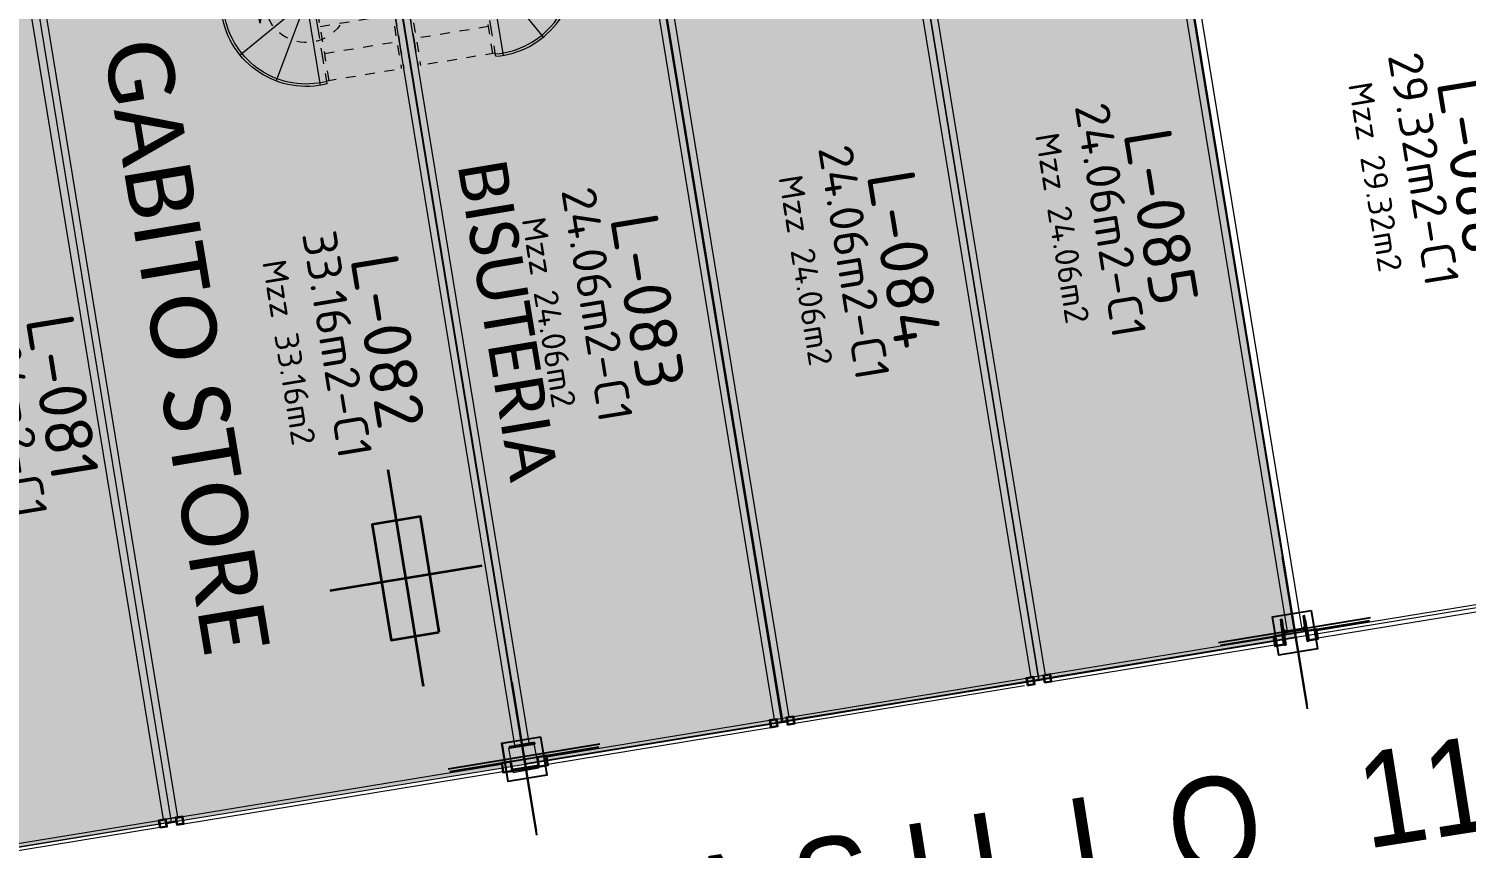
# Model space of a CAD drawing. Header units: metres. Extents: x 2 to 659295185, y -28 to 1124222152.
# Drawn here: x 655526.49 to 655541.21, y 1126587.33 to 1126595.72 of the extents above; entities that cross this region are included whole.
import ezdxf
from ezdxf.enums import TextEntityAlignment as Align

# ---------------------------------------------------------------- set-up
doc = ezdxf.new("R2010")
doc.units = ezdxf.units.M
doc.header["$MEASUREMENT"] = 0
for name, pattern in [('ACAD_ISO03W100', [30, 12, -18]), ('CCSM_C1_CUERPO BJ$0$CONTINUA', [0]), ('CCSM_C1_CUERPO HP$0$CONTINUA', [0]), ('CONTINUA', [0]), ('DASHDOT', [1, 0.5, -0.25, 0, -0.25])]:
    doc.linetypes.add(name, pattern=pattern)
doc.layers.get('0').update_dxf_attribs({"linetype": 'CONTINUOUS'})
for name, color, linetype in [('CCSM_C1_CUERPO BJ$0$A-AREAS COMERCIALES', 151, 'CONTINUOUS'), ('CCSM_C1_CUERPO BJ$0$A-FRENTE DE LOCAL', 4, 'CONTINUOUS'), ('CCSM_C1_CUERPO BJ$0$A-LOCAL ID', 7, 'CONTINUOUS'), ('CCSM_C1_CUERPO BJ$0$A-PARED', 2, 'CCSM_C1_CUERPO BJ$0$CONTINUA'), ('CCSM_C1_CUERPO BJ$0$ID_AREA EXACTA', 7, 'CONTINUOUS'), ('CCSM_C1_CUERPO BJ$0$ID_Nº LOCAL', 7, 'CONTINUOUS'), ('CCSM_C1_CUERPO BJ$0$ID_RUBRO', 7, 'CONTINUOUS'), ('CCSM_C1_CUERPO HP$0$A-MARCOS LOCALES', 4, 'CONTINUOUS'), ('CCSM_C1_CUERPO HP$0$A-PARED', 2, 'CCSM_C1_CUERPO HP$0$CONTINUA'), ('E_COTAS EJES J', 8, 'CONTINUOUS')]:
    doc.layers.add(name, color=color, linetype=linetype)
for name, color, linetype, lineweight in [('CCSM_XREF ESTRUCTURA15$0$E-CJ-COLUMNA', 2, 'CONTINUOUS', 35), ('LOCALES ASIGNADOS', 41, 'DASHDOT', 0), ('LOCALES PROPIOS', 101, 'CONTINUA', 0), ('NOMBRES LOCATARIOS', 7, 'CONTINUA', 0), ('XREF ESCALERAS', 252, 'CONTINUOUS', 0)]:
    doc.layers.add(name, color=color, linetype=linetype, lineweight=lineweight)
doc.styles.add('CCSM_C1_CUERPO BJ$0$ROMANS', font='romans__.ttf')
doc.styles.add('CCSM_C1_CUERPO BJ$0$sigo', font='arial.ttf', dxfattribs={"width": 0.9})
doc.styles.get("Standard").update_dxf_attribs({"font": 'tahoma.ttf'})

# ---------------------------------------------------------------- blocks, each defined once
blk = doc.blocks.new('CCSM_C1_CUERPO BJ$0$IDENT LOCAL')
at = {"style": 'CCSM_C1_CUERPO BJ$0$ROMANS'}
for tag, height, p in [('AREA-EXACTA', 0.5, (0.587, 0.096)), ('NºLOCAL', 0.7, (1.17, 0.119)), ('RUBRO', 0.35, (0, 0)), ('USO', 0.35, (-0.587, -0.096))]:
    blk.add_attdef(tag, text='', height=height, rotation=279.3085, dxfattribs=at).set_placement(p, align=Align.BOTTOM_CENTER)
blk = doc.blocks.new('CCSM_XREF ESTRUCTURA15$0$COLUM REC 120x50 mid')
at = {"color": 5}
for p, q in [((0, 1.124), (0, -1.124)), ((-0.789, 0), (0.789, 0))]:
    blk.add_line(p, q, dxfattribs=at)
at = {"color": 2}
blk.add_lwpolyline([(-0.25, 0.6), (-0.25, -0.6), (0.25, -0.6), (0.25, 0.6)], close=True, dxfattribs=at)
blk = doc.blocks.new('TUBO3X3')
at = {"layer": 'CCSM_C1_CUERPO HP$0$A-MARCOS LOCALES'}
for points in [[(-0.05, 0.012), (0.025, 0.012), (0.025, 0.087), (-0.05, 0.087)], [(-0.045, 0.017), (0.02, 0.017), (0.02, 0.082), (-0.045, 0.082)]]:
    blk.add_lwpolyline(points, close=True, dxfattribs=at)
blk = doc.blocks.new('SEPARADOR MINILOCAL')
at = {"layer": 'CCSM_C1_CUERPO HP$0$A-MARCOS LOCALES'}
for p, q in [((0.538, -0.043), (0.638, -0.043)), ((0.538, -0.048), (0.638, -0.048))]:
    blk.add_line(p, q, dxfattribs=at)
for p in [(0.513, -0.095), (0.688, -0.095)]:
    blk.add_blockref('TUBO3X3', p, dxfattribs=at)
blk = doc.blocks.new('4X4')
at = {"layer": 'CCSM_C1_CUERPO HP$0$A-MARCOS LOCALES'}
for points in [[(72.9, -0.215), (73, -0.215), (73, -0.115), (72.9, -0.115)], [(72.905, -0.21), (72.995, -0.21), (72.995, -0.12), (72.905, -0.12)]]:
    blk.add_lwpolyline(points, close=True, dxfattribs=at)
blk = doc.blocks.new('COLUMNAS MZZ LOCATEL')
at = {"color": 8}
for p, q in [((0, -0.774), (0, 0.774)), ((0.789, 0), (-0.789, 0))]:
    blk.add_line(p, q, dxfattribs=at)
blk.add_lwpolyline([(-0.2, 0.2), (0.2, 0.2), (0.2, -0.2), (-0.2, -0.2)], close=True)
blk = doc.blocks.new('ESCA')
at = {"linetype": 'ACAD_ISO03W100', "ltscale": 0.002}
for p, q in [((0.475, 0.975), (0.475, 1.775)), ((0.437, 0.965), (0.037, 1.658)), ((0.512, 0.965), (0.912, 1.658)), ((0.41, 0.937), (-0.283, 1.337)), ((0.54, 0.937), (1.233, 1.337)), ((-0.4, 0.9), (-0.4, 0.6)), ((0.4, 0.9), (-0.4, 0.9)), ((-0.375, 0.9), (-0.375, 0.06)), ((0.375, 0.06), (0.375, 0.9)), ((0.4, 0.857), (0.4, 0.9)), ((0.4, 0.77), (0.4, 0.857)), ((0.4, 0.6), (0.4, 0.77)), ((-0.4, 0.6), (-0.4, 0.3)), ((0.375, 0.62), (-0.375, 0.62)), ((0.4, 0.3), (0.4, 0.6)), ((-0.4, 0.3), (-0.4, 0.06)), ((0.375, 0.34), (-0.375, 0.34)), ((0.4, 0.035), (0.4, 0.3)), ((0.4, 0.06), (-0.4, 0.06))]:
    blk.add_line(p, q, dxfattribs=at)
for p, q in [((0.403, 0.919), (0.4, 0.9)), ((0.4, 0.9), (0.403, 0.881)), ((0.41, 0.937), (0.403, 0.919)), ((0.422, 0.953), (0.41, 0.937)), ((0.437, 0.965), (0.422, 0.953)), ((0.456, 0.972), (0.437, 0.965)), ((0.475, 0.975), (0.456, 0.972)), ((0.494, 0.972), (0.475, 0.975)), ((0.512, 0.965), (0.494, 0.972)), ((0.528, 0.953), (0.512, 0.965)), ((0.54, 0.937), (0.528, 0.953)), ((0.547, 0.919), (0.54, 0.937)), ((0.55, 0.9), (0.547, 0.919)), ((0.547, 0.881), (0.55, 0.9)), ((0.55, 0.9), (1.35, 0.9)), ((0.41, 0.862), (0.4, 0.857)), ((0.437, 0.835), (0.4, 0.77)), ((0.403, 0.881), (0.41, 0.862)), ((0.41, 0.862), (0.422, 0.847)), ((0.422, 0.847), (0.437, 0.835)), ((0.437, 0.835), (0.456, 0.828)), ((0.456, 0.828), (0.475, 0.825)), ((0.475, 0.825), (0.494, 0.828)), ((0.475, 0.825), (0.475, 0.025)), ((0.494, 0.828), (0.512, 0.835)), ((0.512, 0.835), (0.528, 0.847)), ((0.512, 0.835), (0.912, 0.142)), ((0.528, 0.847), (0.54, 0.862)), ((0.54, 0.862), (0.547, 0.881)), ((0.54, 0.862), (1.233, 0.463)), ((0.4, 0.028), (0.4, 0.035))]:
    blk.add_line(p, q)
for points in [[(0.71, 0.9), (0.841, 0.9), (0.907, 1.039), (0.976, 0.754), (0.991, 0.9)], [(0.9, 0.9), (0.848, 0.826), (0.892, 0.817)]]:
    blk.add_lwpolyline(points)
blk.add_circle((0.475, 1.325), 0.0433, dxfattribs=at)
for radius, start, end in [(0.875, 0, 180), (0.85, 0, 180), (0.425, 90, 0)]:
    blk.add_arc((0.475, 0.9), radius, start, end, dxfattribs=at)
for radius, start in [(0.875, 265.0829), (0.85, 264.9379)]:
    blk.add_arc((0.475, 0.9), radius, start, 0)

msp = doc.modelspace()

# ---------------------------------------------------------------- hatches: boundary and pattern name
at = {"layer": 'LOCALES ASIGNADOS'}
for points in [[(655525.0244, 1126605.4124), (655522.2866, 1126604.9586), (655525.2065, 1126587.1463), (655527.9452, 1126587.5902)], [(655532.738, 1126597.527), (655530.1073, 1126597.0957), (655531.5671, 1126588.1891), (655534.2033, 1126588.6184)], [(655530.1146, 1126597.0969), (655526.4926, 1126596.5031), (655527.9526, 1126587.5939), (655531.5749, 1126588.1903)]]:
    msp.add_hatch(color=256, dxfattribs=at).paths.add_polyline_path(points)
at = {"layer": 'LOCALES PROPIOS'}
msp.add_hatch(color=101, dxfattribs=at).paths.add_polyline_path([(655534.2031, 1126588.6241), (655536.8343, 1126589.0524), (655539.4654, 1126589.4866), (655538.0094, 1126598.3934), (655532.743, 1126597.5246)])

# ---------------------------------------------------------------- linework, layer by layer
for points in [[(655538.0023, 1126598.3897), (655539.4663, 1126589.4841), (655534.2033, 1126588.6184), (655532.7425, 1126597.5276), (655538.0023, 1126598.3897)], [(655538.0098, 1126598.3908), (655539.4659, 1126589.484), (655536.8347, 1126589.0498), (655534.2035, 1126588.6216), (655532.7434, 1126597.522), (655538.0056, 1126598.3927)], [(655530.1115, 1126597.0963), (655532.7425, 1126597.5277), (655534.2078, 1126588.6192), (655531.5717, 1126588.1898), (655530.1118, 1126597.0964)]]:
    msp.add_lwpolyline(points)
at = {"layer": 'CCSM_C1_CUERPO BJ$0$A-AREAS COMERCIALES', "lineweight": 5}
for points in [[(655542.6741, 1126590.0098), (655539.4659, 1126589.484), (655538.006, 1126598.3902), (655541.2107, 1126598.9142)], [(655539.4659, 1126589.484), (655536.8343, 1126589.0527), (655535.3745, 1126597.959), (655538.006, 1126598.3902)], [(655536.8343, 1126589.0527), (655534.2028, 1126588.6215), (655532.743, 1126597.5277), (655535.3745, 1126597.959)], [(655534.2028, 1126588.6215), (655531.5713, 1126588.1898), (655530.1115, 1126597.0964), (655532.743, 1126597.5277)], [(655526.4852, 1126596.502), (655527.9447, 1126587.5952), (655531.5713, 1126588.1898), (655530.1115, 1126597.0964)], [(655527.9447, 1126587.5952), (655525.2063, 1126587.1463), (655523.7463, 1126596.0531), (655526.4852, 1126596.502)]]:
    msp.add_lwpolyline(points, close=True, dxfattribs=at)
at = {"layer": 'CCSM_C1_CUERPO BJ$0$A-FRENTE DE LOCAL', "lineweight": 5}
for points in [[(655539.6814, 1126589.5571), (655542.5448, 1126590.0265)], [(655539.6936, 1126589.4831), (655542.5569, 1126589.9525)], [(655539.2373, 1126589.4842), (655536.9518, 1126589.1096)], [(655536.964, 1126589.0355), (655539.2494, 1126589.4102)], [(655534.2768, 1126588.6334), (655536.7603, 1126589.0405)], [(655534.3204, 1126588.6781), (655536.7051, 1126589.0691)], [(655536.6877, 1126588.9903), (655534.3325, 1126588.6041)], [(655531.7921, 1126588.2639), (655534.0737, 1126588.6377)], [(655531.8043, 1126588.1899), (655534.0858, 1126588.5637)], [(655525.2803, 1126587.1585), (655527.8707, 1126587.5831)], [(655525.3238, 1126587.2035), (655527.8156, 1126587.612)], [(655527.8277, 1126587.5379), (655525.3359, 1126587.1294)]]:
    msp.add_lwpolyline(points, dxfattribs=at)
at = {"layer": 'CCSM_C1_CUERPO BJ$0$A-FRENTE DE LOCAL', "lineweight": 5, "elevation": 418.678}
for points in [[(655528.0623, 1126587.6524), (655531.3292, 1126588.188)], [(655528.0744, 1126587.5784), (655531.3413, 1126588.114)]]:
    msp.add_lwpolyline(points, dxfattribs=at)
at = {"layer": 'CCSM_C1_CUERPO BJ$0$A-PARED', "lineweight": 5}
for p, q in [((655532.6815, 1126597.4416), (655534.1228, 1126588.6458)), ((655532.8296, 1126597.4659), (655534.2708, 1126588.67)), ((655527.8647, 1126587.62), (655526.423, 1126596.4157)), ((655528.0127, 1126587.6443), (655526.571, 1126596.4399))]:
    msp.add_line(p, q, dxfattribs=at)
for points in [[(655539.3804, 1126589.5462), (655537.9421, 1126598.3039)], [(655538.0901, 1126598.3282), (655539.5285, 1126589.5705)], [(655536.7543, 1126589.0772), (655535.3131, 1126597.8729)], [(655536.9023, 1126589.1014), (655535.4607, 1126597.8971)], [(655531.4672, 1126588.3615), (655530.0779, 1126596.8375)], [(655531.6149, 1126588.3876), (655530.2259, 1126596.8618)], [(655536.9025, 1126589.1015), (655536.7545, 1126589.0772)], [(655534.1228, 1126588.6458), (655534.2708, 1126588.67)], [(655527.8647, 1126587.62), (655528.0127, 1126587.6443)], [(655528.0129, 1126587.6443), (655527.8649, 1126587.6201)]]:
    msp.add_lwpolyline(points, dxfattribs=at)
at = {"layer": 'CCSM_C1_CUERPO BJ$0$A-PARED', "lineweight": 5, "elevation": 418.678}
msp.add_lwpolyline([(655531.7099, 1126588.149), (655531.6629, 1126588.396), (655531.4007, 1126588.3472), (655531.4475, 1126588.1013)], close=True, dxfattribs=at)
at = {"layer": 'CCSM_C1_CUERPO HP$0$A-PARED'}
msp.add_line((655539.6814, 1126589.5571), (655539.6814, 1126589.5571), dxfattribs=at)
at = {"layer": 'E_COTAS EJES J'}
for p, q in [((655539.3286, 1126590.3217), (655539.5788, 1126588.7948)), ((655539.3286, 1126590.3217), (655539.5788, 1126588.7948)), ((655539.556, 1126589.7067), (655539.5436, 1126589.7047)), ((655539.556, 1126589.7067), (655539.5436, 1126589.7047)), ((655539.5436, 1126589.7047), (655539.5601, 1126589.6043)), ((655539.5436, 1126589.7047), (655539.5601, 1126589.6043)), ((655539.56, 1126589.6047), (655539.5439, 1126589.7034)), ((655539.56, 1126589.6047), (655539.5439, 1126589.7034)), ((655539.598, 1126589.4501), (655539.556, 1126589.7067)), ((655539.598, 1126589.4501), (655539.556, 1126589.7067)), ((655540.2322, 1126589.6858), (655538.6752, 1126589.4306)), ((655540.2322, 1126589.6858), (655538.6752, 1126589.4306)), ((655539.3216, 1126589.6683), (655539.3093, 1126589.6663)), ((655539.3216, 1126589.6683), (655539.3093, 1126589.6663)), ((655539.3093, 1126589.6663), (655539.3513, 1126589.4097)), ((655539.3093, 1126589.6663), (655539.3513, 1126589.4097)), ((655539.3449, 1126589.4492), (655539.3157, 1126589.6268)), ((655539.3449, 1126589.4492), (655539.3157, 1126589.6268)), ((655539.3381, 1126589.5679), (655539.3216, 1126589.6683)), ((655539.3381, 1126589.5679), (655539.3216, 1126589.6683)), ((655539.3218, 1126589.667), (655539.338, 1126589.5684)), ((655539.3218, 1126589.667), (655539.338, 1126589.5684)), ((655539.338, 1126589.5684), (655539.3667, 1126589.5477)), ((655539.338, 1126589.5684), (655539.3667, 1126589.5477)), ((655539.3414, 1126589.5589), (655539.3381, 1126589.5679)), ((655539.3414, 1126589.5589), (655539.3381, 1126589.5679)), ((655539.348, 1126589.5519), (655539.3414, 1126589.5589)), ((655539.348, 1126589.5519), (655539.3414, 1126589.5589)), ((655539.3567, 1126589.548), (655539.348, 1126589.5519)), ((655539.3567, 1126589.548), (655539.348, 1126589.5519)), ((655539.3662, 1126589.5476), (655539.3567, 1126589.548)), ((655539.3662, 1126589.5476), (655539.3567, 1126589.548)), ((655539.5399, 1126589.5761), (655539.3662, 1126589.5476)), ((655539.5399, 1126589.5761), (655539.3662, 1126589.5476)), ((655539.3667, 1126589.5477), (655539.5394, 1126589.576)), ((655539.3667, 1126589.5477), (655539.5394, 1126589.576)), ((655539.3674, 1126589.5402), (655539.5411, 1126589.5687)), ((655539.3674, 1126589.5402), (655539.5411, 1126589.5687)), ((655539.5406, 1126589.5686), (655539.3679, 1126589.5403)), ((655539.5406, 1126589.5686), (655539.3679, 1126589.5403)), ((655539.5394, 1126589.576), (655539.56, 1126589.6047)), ((655539.5394, 1126589.576), (655539.56, 1126589.6047)), ((655539.5488, 1126589.5795), (655539.5399, 1126589.5761)), ((655539.5488, 1126589.5795), (655539.5399, 1126589.5761)), ((655539.5693, 1126589.548), (655539.5406, 1126589.5686)), ((655539.5693, 1126589.548), (655539.5406, 1126589.5686)), ((655539.5411, 1126589.5687), (655539.5507, 1126589.5684)), ((655539.5411, 1126589.5687), (655539.5507, 1126589.5684)), ((655539.5558, 1126589.586), (655539.5488, 1126589.5795)), ((655539.5558, 1126589.586), (655539.5488, 1126589.5795)), ((655539.5507, 1126589.5684), (655539.5594, 1126589.5644)), ((655539.5507, 1126589.5684), (655539.5594, 1126589.5644)), ((655539.5598, 1126589.5947), (655539.5558, 1126589.586)), ((655539.5598, 1126589.5947), (655539.5558, 1126589.586)), ((655539.5594, 1126589.5644), (655539.5659, 1126589.5574)), ((655539.5594, 1126589.5644), (655539.5659, 1126589.5574)), ((655539.5601, 1126589.6043), (655539.5598, 1126589.5947)), ((655539.5601, 1126589.6043), (655539.5598, 1126589.5947)), ((655539.5625, 1126589.6672), (655539.5916, 1126589.4896)), ((655539.5625, 1126589.6672), (655539.5916, 1126589.4896)), ((655539.5659, 1126589.5574), (655539.5692, 1126589.5485)), ((655539.5659, 1126589.5574), (655539.5692, 1126589.5485)), ((655539.5692, 1126589.5485), (655539.5857, 1126589.4481)), ((655539.5692, 1126589.5485), (655539.5857, 1126589.4481)), ((655539.5855, 1126589.4493), (655539.5693, 1126589.548)), ((655539.5855, 1126589.4493), (655539.5693, 1126589.548)), ((655539.3472, 1126589.5121), (655539.3475, 1126589.5217)), ((655539.3472, 1126589.5121), (655539.3475, 1126589.5217)), ((655539.3637, 1126589.4117), (655539.3472, 1126589.5121)), ((655539.3637, 1126589.4117), (655539.3472, 1126589.5121)), ((655539.3679, 1126589.5403), (655539.3473, 1126589.5116)), ((655539.3679, 1126589.5403), (655539.3473, 1126589.5116)), ((655539.3473, 1126589.5116), (655539.3635, 1126589.4129)), ((655539.3473, 1126589.5116), (655539.3635, 1126589.4129)), ((655539.3475, 1126589.5217), (655539.3515, 1126589.5304)), ((655539.3475, 1126589.5217), (655539.3515, 1126589.5304)), ((655539.3513, 1126589.4097), (655539.3637, 1126589.4117)), ((655539.3513, 1126589.4097), (655539.3637, 1126589.4117)), ((655539.3515, 1126589.5304), (655539.3585, 1126589.5369)), ((655539.3515, 1126589.5304), (655539.3585, 1126589.5369)), ((655539.3585, 1126589.5369), (655539.3674, 1126589.5402)), ((655539.3585, 1126589.5369), (655539.3674, 1126589.5402)), ((655539.5857, 1126589.4481), (655539.598, 1126589.4501)), ((655539.5857, 1126589.4481), (655539.598, 1126589.4501)), ((655531.4338, 1126589.028), (655531.6841, 1126587.5011)), ((655531.4338, 1126589.028), (655531.6841, 1126587.5011)), ((655532.3374, 1126588.3922), (655530.7805, 1126588.137)), ((655532.3374, 1126588.3922), (655530.7805, 1126588.137))]:
    msp.add_line(p, q, dxfattribs=at)
for points in [[(655539.3513, 1126589.4097), (655539.3637, 1126589.4117), (655539.3472, 1126589.5121), (655539.3475, 1126589.5217), (655539.3515, 1126589.5304), (655539.3585, 1126589.5369), (655539.3674, 1126589.5402), (655539.5411, 1126589.5687), (655539.5507, 1126589.5684), (655539.5594, 1126589.5644), (655539.5659, 1126589.5574), (655539.5692, 1126589.5485), (655539.5857, 1126589.4481), (655539.598, 1126589.4501), (655539.556, 1126589.7067), (655539.5437, 1126589.7047), (655539.5601, 1126589.6043), (655539.5598, 1126589.5947), (655539.5558, 1126589.586), (655539.5488, 1126589.5795), (655539.5399, 1126589.5761), (655539.3662, 1126589.5476), (655539.3567, 1126589.548), (655539.348, 1126589.5519), (655539.3414, 1126589.5589), (655539.3381, 1126589.5679), (655539.3216, 1126589.6683), (655539.3093, 1126589.6662), (655539.3513, 1126589.4097)], [(655539.3093, 1126589.6663), (655539.3513, 1126589.4097), (655539.3646, 1126589.4119), (655539.3432, 1126589.5363), (655539.5653, 1126589.5727), (655539.5847, 1126589.4479), (655539.598, 1126589.4501), (655539.556, 1126589.7067), (655539.5427, 1126589.7045), (655539.5641, 1126589.5801), (655539.342, 1126589.5437), (655539.3226, 1126589.6685)], [(655539.3513, 1126589.4097), (655539.3637, 1126589.4117), (655539.3472, 1126589.5121), (655539.3475, 1126589.5217), (655539.3515, 1126589.5304), (655539.3585, 1126589.5369), (655539.3674, 1126589.5402), (655539.5411, 1126589.5687), (655539.5507, 1126589.5684), (655539.5594, 1126589.5644), (655539.5659, 1126589.5574), (655539.5692, 1126589.5485), (655539.5857, 1126589.4481), (655539.598, 1126589.4501), (655539.556, 1126589.7067), (655539.5437, 1126589.7047), (655539.5601, 1126589.6043), (655539.5598, 1126589.5947), (655539.5558, 1126589.586), (655539.5488, 1126589.5795), (655539.5399, 1126589.5761), (655539.3662, 1126589.5476), (655539.3567, 1126589.548), (655539.348, 1126589.5519), (655539.3414, 1126589.5589), (655539.3381, 1126589.5679), (655539.3216, 1126589.6683), (655539.3093, 1126589.6662), (655539.3513, 1126589.4097)], [(655539.3093, 1126589.6663), (655539.3513, 1126589.4097), (655539.3646, 1126589.4119), (655539.3432, 1126589.5363), (655539.5653, 1126589.5727), (655539.5847, 1126589.4479), (655539.598, 1126589.4501), (655539.556, 1126589.7067), (655539.5427, 1126589.7045), (655539.5641, 1126589.5801), (655539.342, 1126589.5437), (655539.3226, 1126589.6685)], [(655531.667, 1126588.4089), (655531.4104, 1126588.3668), (655531.4125, 1126588.3545), (655531.5371, 1126588.3749), (655531.5734, 1126588.1529), (655531.4489, 1126588.1324), (655531.4509, 1126588.1202), (655531.7075, 1126588.1622), (655531.7054, 1126588.1745), (655531.5808, 1126588.1541), (655531.5445, 1126588.3762), (655531.669, 1126588.3965)], [(655531.667, 1126588.4089), (655531.4104, 1126588.3668), (655531.4125, 1126588.3545), (655531.5371, 1126588.3749), (655531.5734, 1126588.1529), (655531.4489, 1126588.1324), (655531.4509, 1126588.1202), (655531.7075, 1126588.1622), (655531.7054, 1126588.1745), (655531.5808, 1126588.1541), (655531.5445, 1126588.3762), (655531.669, 1126588.3965)]]:
    msp.add_lwpolyline(points, close=True, dxfattribs=at)

# ---------------------------------------------------------------- block references
at = {"lineweight": 5}
ref = msp.add_blockref('CCSM_C1_CUERPO BJ$0$IDENT LOCAL', (655539.9161, 1126594.093), dxfattribs=dict(at, xscale=0.7000000000307619, yscale=0.7000000000307619, zscale=0.7000000000307619, rotation=359.9864694980393))
ref.add_attrib('NºLOCAL', 'L-086', dxfattribs={"layer": 'CCSM_C1_CUERPO BJ$0$ID_Nº LOCAL', "height": 0.49, "rotation": 279.29492, "style": 'CCSM_C1_CUERPO BJ$0$ROMANS'}).set_placement((655540.9074, 1126594.2553), align=Align.BOTTOM_CENTER)
ref.add_attrib('RUBRO', 'Mzz 29.32m2', dxfattribs={"layer": 'CCSM_C1_CUERPO BJ$0$ID_RUBRO', "height": 0.245, "rotation": 279.29492, "style": 'CCSM_C1_CUERPO BJ$0$ROMANS'}).set_placement((655540.0885, 1126594.1719), align=Align.BOTTOM_CENTER)
ref.add_attrib('AREA-EXACTA', '29.32m2-C1', dxfattribs={"layer": 'CCSM_C1_CUERPO BJ$0$ID_AREA EXACTA', "height": 0.35, "rotation": 279.29492, "style": 'CCSM_C1_CUERPO BJ$0$ROMANS'}).set_placement((655540.4995, 1126594.2392), align=Align.BOTTOM_CENTER)
ref = msp.add_blockref('CCSM_C1_CUERPO BJ$0$IDENT LOCAL', (655536.7088, 1126593.5684), dxfattribs=dict(at, xscale=0.7000000000307619, yscale=0.7000000000307619, zscale=0.7000000000307619, rotation=359.9864694980393))
ref.add_attrib('NºLOCAL', 'L-085', dxfattribs={"layer": 'CCSM_C1_CUERPO BJ$0$ID_Nº LOCAL', "height": 0.49, "rotation": 279.29492, "style": 'CCSM_C1_CUERPO BJ$0$ROMANS'}).set_placement((655537.7002, 1126593.7307), align=Align.BOTTOM_CENTER)
ref.add_attrib('RUBRO', 'Mzz 24.06m2', dxfattribs={"layer": 'CCSM_C1_CUERPO BJ$0$ID_RUBRO', "height": 0.245, "rotation": 279.29492, "style": 'CCSM_C1_CUERPO BJ$0$ROMANS'}).set_placement((655536.8812, 1126593.6473), align=Align.BOTTOM_CENTER)
ref.add_attrib('AREA-EXACTA', '24.06m2-C1', dxfattribs={"layer": 'CCSM_C1_CUERPO BJ$0$ID_AREA EXACTA', "height": 0.35, "rotation": 279.29492, "style": 'CCSM_C1_CUERPO BJ$0$ROMANS'}).set_placement((655537.2923, 1126593.7146), align=Align.BOTTOM_CENTER)
ref = msp.add_blockref('CCSM_C1_CUERPO BJ$0$IDENT LOCAL', (655534.08, 1126593.1366), dxfattribs=dict(at, xscale=0.7000000000307619, yscale=0.7000000000307619, zscale=0.7000000000307619, rotation=359.9864694980393))
ref.add_attrib('NºLOCAL', 'L-084', dxfattribs={"layer": 'CCSM_C1_CUERPO BJ$0$ID_Nº LOCAL', "height": 0.49, "rotation": 279.29492, "style": 'CCSM_C1_CUERPO BJ$0$ROMANS'}).set_placement((655535.0714, 1126593.2988), align=Align.BOTTOM_CENTER)
ref.add_attrib('RUBRO', 'Mzz 24.06m2', dxfattribs={"layer": 'CCSM_C1_CUERPO BJ$0$ID_RUBRO', "height": 0.245, "rotation": 279.29492, "style": 'CCSM_C1_CUERPO BJ$0$ROMANS'}).set_placement((655534.2524, 1126593.2154), align=Align.BOTTOM_CENTER)
ref.add_attrib('AREA-EXACTA', '24.06m2-C1', dxfattribs={"layer": 'CCSM_C1_CUERPO BJ$0$ID_AREA EXACTA', "height": 0.35, "rotation": 279.29492, "style": 'CCSM_C1_CUERPO BJ$0$ROMANS'}).set_placement((655534.6635, 1126593.2827), align=Align.BOTTOM_CENTER)
ref = msp.add_blockref('CCSM_C1_CUERPO BJ$0$IDENT LOCAL', (655531.4485, 1126592.7052), dxfattribs=dict(at, xscale=0.7000000000307619, yscale=0.7000000000307619, zscale=0.7000000000307619, rotation=359.9864694980393))
ref.add_attrib('NºLOCAL', 'L-083', dxfattribs={"layer": 'CCSM_C1_CUERPO BJ$0$ID_Nº LOCAL', "height": 0.49, "rotation": 279.29492, "style": 'CCSM_C1_CUERPO BJ$0$ROMANS'}).set_placement((655532.4398, 1126592.8674), align=Align.BOTTOM_CENTER)
ref.add_attrib('RUBRO', 'Mzz 24.06m2', dxfattribs={"layer": 'CCSM_C1_CUERPO BJ$0$ID_RUBRO', "height": 0.245, "rotation": 279.29492, "style": 'CCSM_C1_CUERPO BJ$0$ROMANS'}).set_placement((655531.6209, 1126592.784), align=Align.BOTTOM_CENTER)
ref.add_attrib('AREA-EXACTA', '24.06m2-C1', dxfattribs={"layer": 'CCSM_C1_CUERPO BJ$0$ID_AREA EXACTA', "height": 0.35, "rotation": 279.29492, "style": 'CCSM_C1_CUERPO BJ$0$ROMANS'}).set_placement((655532.0319, 1126592.8513), align=Align.BOTTOM_CENTER)
ref = msp.add_blockref('CCSM_C1_CUERPO BJ$0$IDENT LOCAL', (655528.7858, 1126592.296), dxfattribs=dict(at, xscale=0.7000000000307619, yscale=0.7000000000307619, zscale=0.7000000000307619, rotation=359.9864694980393))
ref.add_attrib('NºLOCAL', 'L-082', dxfattribs={"layer": 'CCSM_C1_CUERPO BJ$0$ID_Nº LOCAL', "height": 0.49, "rotation": 279.29492, "style": 'CCSM_C1_CUERPO BJ$0$ROMANS'}).set_placement((655529.7771, 1126592.4582), align=Align.BOTTOM_CENTER)
ref.add_attrib('RUBRO', 'Mzz 33.16m2', dxfattribs={"layer": 'CCSM_C1_CUERPO BJ$0$ID_RUBRO', "height": 0.245, "rotation": 279.29492, "style": 'CCSM_C1_CUERPO BJ$0$ROMANS'}).set_placement((655528.9582, 1126592.3748), align=Align.BOTTOM_CENTER)
ref.add_attrib('AREA-EXACTA', '33.16m2-C1', dxfattribs={"layer": 'CCSM_C1_CUERPO BJ$0$ID_AREA EXACTA', "height": 0.35, "rotation": 279.29492, "style": 'CCSM_C1_CUERPO BJ$0$ROMANS'}).set_placement((655529.3692, 1126592.4421), align=Align.BOTTOM_CENTER)
ref = msp.add_blockref('CCSM_C1_CUERPO BJ$0$IDENT LOCAL', (655525.4519, 1126591.7223), dxfattribs=dict(at, xscale=0.7000000000307619, yscale=0.7000000000307619, zscale=0.7000000000307619, rotation=359.9864694980393))
ref.add_attrib('NºLOCAL', 'L-081', dxfattribs={"layer": 'CCSM_C1_CUERPO BJ$0$ID_Nº LOCAL', "height": 0.49, "rotation": 279.29492, "style": 'CCSM_C1_CUERPO BJ$0$ROMANS'}).set_placement((655526.4433, 1126591.8845), align=Align.BOTTOM_CENTER)
ref.add_attrib('RUBRO', 'Mzz 25.04m2', dxfattribs={"layer": 'CCSM_C1_CUERPO BJ$0$ID_RUBRO', "height": 0.245, "rotation": 279.29492, "style": 'CCSM_C1_CUERPO BJ$0$ROMANS'}).set_placement((655525.6243, 1126591.8011), align=Align.BOTTOM_CENTER)
ref.add_attrib('AREA-EXACTA', '25.04m2-C1', dxfattribs={"layer": 'CCSM_C1_CUERPO BJ$0$ID_AREA EXACTA', "height": 0.35, "rotation": 279.29492, "style": 'CCSM_C1_CUERPO BJ$0$ROMANS'}).set_placement((655526.0354, 1126591.8684), align=Align.BOTTOM_CENTER)
at = {"layer": 'CCSM_C1_CUERPO BJ$0$A-LOCAL ID', "lineweight": 5}
ref = msp.add_blockref('CCSM_C1_CUERPO BJ$0$IDENT LOCAL', (655537.0281, 1126585.5023), dxfattribs=dict(at, xscale=0.7500000000168752, yscale=0.7500000000168752, zscale=0.7500000000168752, rotation=8.928397843172387))
ref.add_attrib('NºLOCAL', 'P A S I L L O   11', dxfattribs={"layer": 'CCSM_C1_CUERPO BJ$0$ID_Nº LOCAL', "height": 0.975, "rotation": 8.9284, "style": 'CCSM_C1_CUERPO BJ$0$sigo', "width": 0.9}).set_placement((655536.8709, 1126586.5025), align=Align.BOTTOM_CENTER)
at = {"layer": 'CCSM_C1_CUERPO HP$0$A-MARCOS LOCALES', "rotation": 9.308446495527722}
for p in [(655536.2472, 1126589.0021), (655533.6157, 1126588.5707), (655527.3576, 1126587.5449)]:
    msp.add_blockref('SEPARADOR MINILOCAL', p, dxfattribs=at)
at = {"layer": 'CCSM_C1_CUERPO HP$0$A-PARED', "rotation": 279.3084464878665}
for p in [(655528.0013, 1126661.528), (655527.6558, 1126661.4717), (655520.112, 1126660.2349), (655519.7478, 1126660.1751, 418.678)]:
    msp.add_blockref('4X4', p, dxfattribs=at)
at = {"layer": 'CCSM_XREF ESTRUCTURA15$0$E-CJ-COLUMNA', "lineweight": 5, "rotation": 189.3084512666848}
msp.add_blockref('CCSM_XREF ESTRUCTURA15$0$COLUM REC 120x50 mid', (655530.3475, 1126590.0923), dxfattribs=at)
at = {"layer": 'E_COTAS EJES J', "rotation": 279.308451382899}
for p in [(655539.4582, 1126589.5336), (655539.4582, 1126589.5336), (655531.5632, 1126588.2395), (655531.5632, 1126588.2395), (655531.5635, 1126588.2396), (655531.5635, 1126588.2396)]:
    msp.add_blockref('COLUMNAS MZZ LOCATEL', p, dxfattribs=at)
at = {"layer": 'XREF ESCALERAS', "rotation": 9.30845099692059}
msp.add_blockref('ESCA', (655530.8793, 1126595.3475), dxfattribs=at)
at = {"layer": 'XREF ESCALERAS', "xscale": -1, "rotation": 9.308451010085106}
msp.add_blockref('ESCA', (655529.9418, 1126595.1938), dxfattribs=at)

# ---------------------------------------------------------------- texts
at = {"layer": 'NOMBRES LOCATARIOS', "attachment_point": 1, "rotation": 279.47313}
for s, insert, char_height in [('{\\fCalibri|b0|i0|c0|p34;\\C7;GABITO STORE}', (655527.9146, 1126595.662), 0.678775), ('{\\fCalibri|b0|i0|c0|p34;\\C7;BISUTERIA}', (655531.3707, 1126594.4092), 0.5)]:
    msp.add_mtext_dynamic_manual_height_columns(s, width=9.33128, gutter_width=25, heights=[0], dxfattribs=dict(at, insert=insert, char_height=char_height))

doc.saveas('drawing.dxf')
